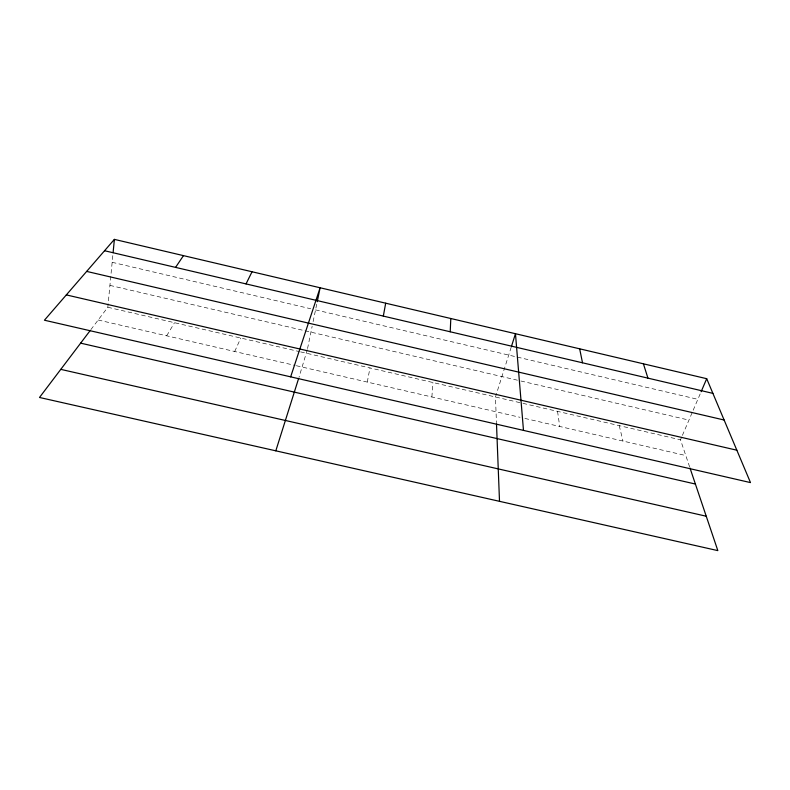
<?xml version="1.0" encoding="UTF-8"?>
<svg xmlns="http://www.w3.org/2000/svg" width="790" height="790" viewBox="0 0 790 790"><rect width="100%" height="100%" fill="white"/><g stroke="black" fill="none" stroke-linecap="round" stroke-linejoin="round"><path stroke-width="0.59" stroke-dasharray="3.95 2.96" d="M431.883 396.985L432.93 382.508M90.86 329.647L107.815 307.261L112.861 255.071M367.281 382.084L369.967 367.943M307.3 349.743L298.985 377.324M307.547 348.578L312.149 326.29M313.116 321.609L317.225 301.74M511.199 347.205L495.458 396.985L496.456 422.749M689.64 466.949L680.496 439.813L681.898 436.524M682.372 435.438L692.702 411.353M693.166 410.267L700.651 392.818M234.699 351.501L240.792 338.041M166.68 335.809L174.541 322.705M98.167 320.009L295.114 365.434M296.299 365.711L520.067 417.318M524.876 418.433L685.799 455.544M109.928 285.387L303.814 330.497M304.999 330.773L519.672 380.721M520.857 380.997L688.949 420.102M107.815 307.261L299.4 351.609M300.595 351.886L521.726 403.068M522.921 403.344L680.496 439.813M112.17 262.31L310.727 308.762M315.536 309.887L697.856 399.325M619.232 425.632L622.984 441.057M557.552 411.363L559.725 426.472"/><path stroke-width="1.19" d="M450.211 331.78L450.813 318.508M113.098 252.662L114.382 239.38L706.704 378.696L750.5 482.601L44.428 320.217L114.382 239.38M383.328 316.099L385.688 303.192M317.225 301.74L320.108 287.767L290.651 376.84M275.809 450.823L298.63 378.459M511.555 346.089L515.465 333.716L523.484 430.392M701.115 391.731L706.704 378.696M246.026 283.906L252.04 271.76M175.568 267.385L183.468 255.634M90.129 330.615L39.5 397.469L717.833 550.62L690.016 468.085M60.791 369.365L706.24 516.226M80.639 343.146L695.398 484.043M66.33 294.907L736.853 450.211M104.556 250.736L712.896 393.371M86.663 271.404L724.124 420.013M643.406 363.805L647.938 378.143M579.663 348.815L582.507 362.798M496.505 423.963L499.507 501.324"/></g></svg>
